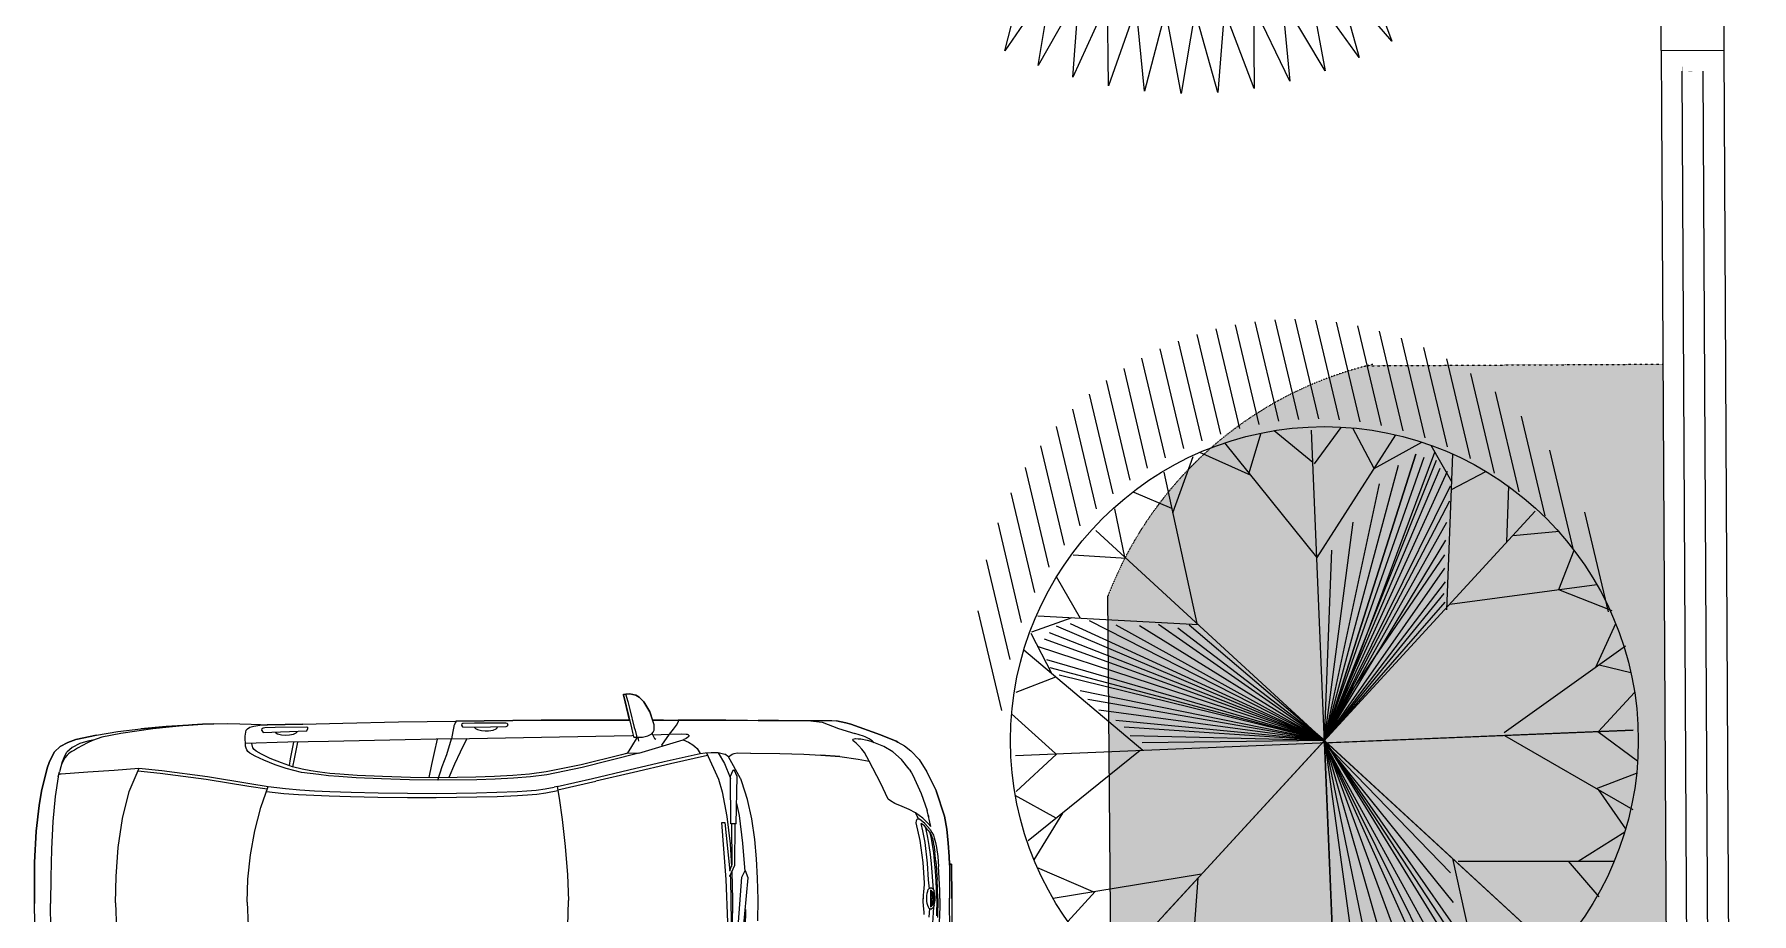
# Model space of a CAD drawing. Header units: millimetres. Extents: x 15176 to 113240, y 14038 to 107702.
# Drawn here: x 15827 to 24016, y 84063 to 88256 of the extents above; entities that cross this region are included whole.
import ezdxf

# ---------------------------------------------------------------- set-up
doc = ezdxf.new("R2010")
doc.units = ezdxf.units.MM
doc.linetypes.add('ACAD_ISO03W100', pattern=[30, 12, -18])
for name, color, linetype in [('graas', 72, 'Continuous'), ('wall', 5, 'Continuous'), ('windows', 4, 'Continuous')]:
    doc.layers.add(name, color=color, linetype=linetype)
doc.layers.add('plants', color=3, linetype='Continuous', lineweight=25)

# ---------------------------------------------------------------- blocks, each defined once
blk = doc.blocks.new('T40C')
at = {"color": 82, "linetype": 'Continuous'}
for p, q in [((-0.1219, 0.4263), (-0.1133, 0.5002)), ((-0.0016, 0.0138), (-0.0016, 0.5115)), ((-0.0016, 0.5115), (-0.0016, -0.4769)), ((-0.0016, 0.2889), (0.1386, 0.4896)), ((-0.0047, 0.2984), (-0.1711, 0.4799)), ((-0.2, 0.2178), (-0.2513, 0.4459)), ((-0.2374, 0.3843), (-0.221, 0.4586)), ((-0.1327, 0.438), (-0.2166, 0.4607)), ((-0.2369, 0.3817), (-0.2976, 0.4118)), ((-0.3045, 0.3219), (-0.313, 0.3998)), ((0.3508, 0.3661), (-0.3487, -0.3333)), ((0.0011, 0.0164), (-0.3443, 0.3618)), ((-0.3443, 0.3618), (0.3464, -0.329)), ((-0.3055, 0.3229), (-0.3893, 0.3231)), ((-0.3838, 0.2523), (-0.4084, 0.2975)), ((-0.377, 0.2509), (-0.4492, 0.2275)), ((-0.2034, 0.2144), (-0.4335, 0.2627)), ((-0.4278, 0.1246), (-0.4601, 0.209)), ((-0.2946, 0.0138), (-0.4744, 0.1635)), ((0.2937, 0.0138), (0.4738, 0.1555)), ((-0.4281, 0.1249), (-0.4899, 0.1006)), ((-0.4418, 0.0138), (-0.4967, 0.0634)), ((-0.4277, 0.0138), (-0.4952, -0.0443)), ((0.4953, 0.0138), (-0.4939, 0.0138)), ((-0.2846, 0.0167), (-0.4721, -0.1432)), ((-0.0016, 0.0138), (-0.2917, 0.0059)), ((-0.0016, 0.0138), (-0.0528, -0.0021)), ((-0.0016, 0.0138), (-0.0528, -0.0021)), ((-0.0016, 0.0138), (0.0011, 0.0164)), ((-0.0016, 0.0138), (0.4953, 0.0138)), ((0.285, 0.0138), (0.4722, -0.133)), ((0.2917, 0.0138), (0.3747, 0.0138)), ((-0.4294, -0.1068), (-0.4874, -0.0863)), ((0.4191, -0.0914), (0.4833, -0.0909)), ((0.4217, -0.0934), (0.4533, -0.184)), ((-0.4387, -0.1147), (-0.459, -0.1779)), ((0.2042, -0.1867), (0.2149, -0.4325)), ((0.2071, -0.1897), (0.4318, -0.2236)), ((-0.3712, -0.2192), (-0.4529, -0.1923)), ((-0.2066, -0.1906), (-0.4335, -0.23)), ((-0.2067, -0.1914), (-0.2414, -0.4204)), ((0.3628, -0.2132), (0.4476, -0.1967)), ((0.3755, -0.2151), (0.3928, -0.2871)), ((-0.3712, -0.2192), (-0.3953, -0.2872)), ((-0.0016, -0.2596), (-0.1424, -0.4599)), ((-0.0016, -0.2565), (0.16, -0.4525)), ((-0.3126, -0.2938), (-0.3837, -0.3016)), ((-0.3124, -0.2971), (-0.3082, -0.3761)), ((0.3007, -0.2833), (0.3874, -0.2905)), ((0.3008, -0.2851), (0.3017, -0.3787)), ((-0.2322, -0.3601), (-0.2902, -0.3882)), ((-0.2315, -0.3548), (-0.2033, -0.4394)), ((0.2123, -0.3741), (0.1875, -0.442)), ((0.212, -0.3667), (0.2724, -0.3967)), ((-0.1046, -0.4061), (-0.1917, -0.4425)), ((0.1172, -0.4006), (0.0947, -0.4728)), ((-0.1086, -0.4118), (-0.0869, -0.4727)), ((-0.0016, -0.4144), (-0.047, -0.4779)), ((-0.0016, -0.4109), (0.0515, -0.477)), ((0.1259, -0.4112), (0.1857, -0.4428))]:
    blk.add_line(p, q, dxfattribs=at)
at = {"color": 31, "linetype": 'Continuous'}
for p, q in [((-0.0016, 0.0138), (0.1054, 0.4378)), ((0.0011, 0.0164), (0.1417, 0.4349)), ((0.0011, 0.0164), (0.1801, 0.4343)), ((-0.0016, 0.0138), (0.1166, 0.4328)), ((-0.0016, 0.0138), (0.2033, 0.4135)), ((-0.0016, 0.0138), (0.0852, 0.4075)), ((0.0011, 0.0164), (0.161, 0.432)), ((-0.0016, 0.0138), (0.2072, 0.3567)), ((0.0011, 0.0164), (0.3508, 0.3661)), ((0.0011, 0.0164), (0.0491, 0.3369)), ((0.0011, 0.0164), (0.0175, 0.3021)), ((-0.0016, 0.0138), (0.1989, 0.2926)), ((-0.0016, 0.0138), (0.1836, 0.2378)), ((-0.0016, 0.0138), (-0.4477, -0.1559)), ((-0.0016, 0.0138), (-0.4464, -0.1312)), ((-0.0016, 0.0138), (-0.4422, -0.1429)), ((-0.0016, 0.0138), (-0.4379, -0.1735)), ((-0.0016, 0.0138), (-0.4328, -0.1117)), ((-0.0016, 0.0138), (-0.4324, -0.1862)), ((-0.4324, -0.1862), (-0.0016, 0.0138)), ((-0.0016, 0.0138), (-0.4146, -0.0968)), ((-0.0016, 0.0138), (-0.4013, -0.1946)), ((-0.0016, 0.0138), (-0.3864, -0.0775)), ((-0.0016, 0.0138), (-0.3647, -0.0593)), ((-0.0016, 0.0138), (-0.3588, -0.1967)), ((-0.0016, 0.0138), (-0.3309, -0.0302)), ((-0.0016, 0.0138), (-0.3156, -0.0151)), ((-0.0016, 0.0138), (-0.3007, -0.0042)), ((-0.0016, 0.0138), (-0.2861, -0.1863)), ((-0.0016, 0.0138), (-0.2311, -0.181)), ((-0.0016, 0.0138), (0.0088, -0.2669)), ((-0.0016, 0.0138), (0.0243, -0.2768)), ((-0.0016, 0.0138), (0.0408, -0.3033)), ((-0.0016, 0.0138), (0.0625, -0.3241)), ((-0.0016, 0.0138), (0.0872, -0.3518)), ((-0.0016, 0.0138), (0.1104, -0.3878)), ((-0.0016, 0.0138), (0.1339, -0.4064)), ((-0.0016, 0.0138), (0.1521, -0.4202)), ((-0.0016, 0.0138), (0.1669, -0.4211)), ((-0.0016, 0.0138), (0.1801, -0.4202)), ((-0.0016, 0.0138), (0.1959, -0.4202)), ((-0.0016, 0.0138), (0.2013, -0.3955)), ((-0.0016, 0.0138), (0.2072, -0.3832)), ((-0.0016, 0.0138), (0.2062, -0.3647)), ((-0.0016, 0.0138), (0.2018, -0.3233)), ((-0.0016, 0.0138), (0.2038, -0.3052)), ((-0.0016, 0.0138), (0.2044, -0.2809)), ((-0.0016, 0.0138), (0.1983, -0.2504)), ((-0.0016, 0.0138), (0.197, -0.2334)), ((-0.0016, 0.0138), (0.2007, -0.2173)), ((-0.0016, 0.0138), (0.1959, -0.1959)), ((-0.0528, -0.0021), (-0.4551, -0.1664)), ((-0.0528, -0.0021), (-0.3463, -0.045))]:
    blk.add_line(p, q, dxfattribs=at)
at = {"color": 82, "linetype": 'Continuous'}
blk.add_circle((-0.0016, 0.0138), 0.496, dxfattribs=at)
blk = doc.blocks.new('*X27')
at = {"color": 0}
for p, q in [((7.996, 13.2812), (8.1578, 13.2812)), ((8.0712, 13.25), (8.233, 13.25)), ((8.1238, 13.2188), (8.2856, 13.2188)), ((8.165, 13.1875), (8.3268, 13.1875)), ((8.1987, 13.1562), (8.3605, 13.1562)), ((8.227, 13.125), (8.3888, 13.125)), ((8.251, 13.0938), (8.4128, 13.0938)), ((8.2713, 13.0625), (8.4331, 13.0625)), ((8.2886, 13.0312), (8.4504, 13.0312)), ((8.3031, 13), (8.4649, 13)), ((8.3151, 12.9688), (8.4769, 12.9688)), ((8.3247, 12.9375), (8.4865, 12.9375)), ((8.3322, 12.9062), (8.494, 12.9062)), ((8.3376, 12.875), (8.4994, 12.875)), ((8.341, 12.8438), (8.5028, 12.8438)), ((8.3424, 12.8125), (8.5043, 12.8125)), ((8.3419, 12.7812), (8.5037, 12.7812)), ((8.3394, 12.75), (8.5012, 12.75)), ((8.3349, 12.7188), (8.4967, 12.7188)), ((8.3284, 12.6875), (8.4902, 12.6875)), ((8.3197, 12.6562), (8.4816, 12.6562)), ((8.3088, 12.625), (8.4706, 12.625)), ((8.2955, 12.5938), (8.4573, 12.5938)), ((8.2795, 12.5625), (8.4414, 12.5625)), ((8.2606, 12.5312), (8.4225, 12.5312)), ((8.2384, 12.5), (8.4002, 12.5)), ((8.2122, 12.4688), (8.374, 12.4688)), ((8.1811, 12.4375), (8.3429, 12.4375)), ((8.1436, 12.4062), (8.3055, 12.4062)), ((8.097, 12.375), (8.2588, 12.375)), ((8.0346, 12.3438), (8.1964, 12.3438)), ((7.9265, 12.3125), (8.0883, 12.3125))]:
    blk.add_line(p, q, dxfattribs=at)
blk = doc.blocks.new('SHADOW1')
blk.add_blockref('*X27', (-7.8425, -12.8054))
blk = doc.blocks.new('T11')
at = {"color": 82, "linetype": 'Continuous'}
for p, q in [((-0.340014, 0.210691), (-0.414075, 0.278124)), ((-0.414075, 0.278124), (-0.320064, 0.239916)), ((-0.357083, 0.180254), (-0.436739, 0.240976)), ((-0.436739, 0.240976), (-0.339756, 0.211107)), ((-0.371434, 0.148447), (-0.45608, 0.201994)), ((-0.45608, 0.201994), (-0.356862, 0.180691)), ((-0.382959, 0.115511), (-0.471949, 0.161476)), ((-0.471949, 0.161476), (-0.371253, 0.148901)), ((-0.391569, 0.081694), (-0.484227, 0.119728)), ((-0.484227, 0.119728), (-0.382817, 0.115978)), ((-0.492819, 0.07707), (-0.391469, 0.08217)), ((-0.397199, 0.047255), (-0.492819, 0.07707)), ((-0.497661, 0.033823), (-0.397141, 0.047739)), ((-0.399806, 0.012457), (-0.497661, 0.033823)), ((-0.498715, -0.00968), (-0.39979, 0.012945)), ((-0.39937, -0.022436), (-0.498715, -0.00968)), ((-0.495974, -0.053108), (-0.399397, -0.021948)), ((-0.395895, -0.057158), (-0.495974, -0.053108)), ((-0.489458, -0.096132), (-0.395965, -0.056673)), ((-0.389407, -0.091444), (-0.489458, -0.096132)), ((-0.479217, -0.138426), (-0.389518, -0.090969)), ((-0.379955, -0.125036), (-0.479217, -0.138426)), ((-0.465329, -0.179667), (-0.380108, -0.124571)), ((-0.367612, -0.157675), (-0.465329, -0.179667))]:
    blk.add_line(p, q, dxfattribs=at)
blk = doc.blocks.new('car1')
at = {"color": 0, "linetype": 'Continuous', "lineweight": 0}
for p, q in [((3.0383, 3.1329), (3.155, 3.0162)), ((3.1615, 3.0238), (3.0454, 3.1399)), ((3.0704, 2.9915), (2.9754, 3.0747)), ((3.0928, 3.0117), (3.0103, 3.0876)), ((3.1142, 2.9765), (3.0489, 3.0397)), ((3.0151, 2.9847), (3.0213, 2.9777)), ((3.0531, 2.9821), (3.0211, 3.009)), ((3.0213, 2.9777), (3.0427, 2.9516)), ((3.0427, 2.9516), (3.0543, 2.9393)), ((3.1108, 2.9731), (3.0512, 3.0298)), ((3.0542, 2.985), (3.0525, 2.9807)), ((3.0525, 2.9807), (3.0534, 2.9745)), ((3.0534, 2.9745), (3.0566, 2.9667)), ((3.0542, 2.985), (3.06, 2.9907)), ((3.0566, 2.9667), (3.062, 2.9578)), ((3.0642, 2.9924), (3.06, 2.9907)), ((3.062, 2.9578), (3.0693, 2.9482)), ((3.0622, 2.9799), (3.0683, 2.9814)), ((3.0733, 2.9694), (3.0622, 2.9799)), ((3.0704, 2.9915), (3.0642, 2.9924)), ((3.0734, 2.9762), (3.0658, 2.9765)), ((3.0683, 2.9814), (3.0815, 2.9807)), ((3.0693, 2.9482), (3.0777, 2.939)), ((3.0782, 2.9883), (3.0704, 2.9915)), ((3.0761, 2.9794), (3.0732, 2.9766)), ((3.0732, 2.9766), (3.0745, 2.9739)), ((3.0908, 2.952), (3.0733, 2.9694)), ((3.0745, 2.9739), (3.0842, 2.9663)), ((3.0761, 2.9794), (3.0929, 2.9666)), ((3.0782, 2.9883), (3.0871, 2.9829)), ((3.0801, 3.0236), (3.0805, 3.0231)), ((3.0815, 2.9807), (3.0908, 2.9781)), ((3.0824, 2.9745), (3.0948, 2.9679)), ((3.0852, 2.9771), (3.0837, 2.9739)), ((3.0842, 2.9663), (3.0983, 2.9476)), ((3.0886, 2.9725), (3.0847, 2.9733)), ((3.0908, 2.9781), (3.0852, 2.9771)), ((3.0871, 2.9829), (3.0994, 2.9731)), ((3.0948, 2.9679), (3.0886, 2.9725)), ((3.0908, 2.9781), (3.0994, 2.9731)), ((3.1081, 2.9346), (3.0908, 2.952)), ((3.1209, 2.9832), (3.0928, 3.0117)), ((3.0929, 2.9666), (3.1063, 2.9491)), ((3.0948, 2.9679), (3.0948, 2.9679)), ((3.101, 2.9622), (3.0948, 2.9679)), ((3.0994, 2.9731), (3.1119, 2.9607)), ((3.1066, 2.956), (3.101, 2.9622)), ((3.1063, 2.9491), (3.1148, 2.9432)), ((3.1066, 2.956), (3.1066, 2.956)), ((3.1066, 2.956), (3.1128, 2.9445)), ((3.1113, 2.9498), (3.1066, 2.956)), ((3.1108, 2.9731), (3.1675, 2.9135)), ((3.1121, 2.9459), (3.1113, 2.9498)), ((3.1119, 2.9607), (3.1168, 2.9521)), ((3.1119, 2.9607), (3.1217, 2.9484)), ((3.1142, 2.9765), (3.1774, 2.9113)), ((3.1158, 2.9465), (3.1168, 2.9521)), ((3.1168, 2.9521), (3.1194, 2.9427)), ((3.1208, 2.9832), (3.1493, 2.9551)), ((3.1217, 2.9484), (3.127, 2.9395)), ((3.1493, 2.9551), (3.2253, 2.8726)), ((3.2705, 2.9007), (3.1539, 3.0173)), ((3.1615, 3.0238), (3.2776, 2.9078)), ((3.0543, 2.9393), (3.0662, 2.9274)), ((3.0769, 2.9167), (3.0651, 2.9285)), ((3.0893, 2.905), (3.0769, 2.9167)), ((3.0777, 2.939), (3.087, 2.9306)), ((3.087, 2.9306), (3.0965, 2.9233)), ((3.1154, 2.8836), (3.0893, 2.905)), ((3.0965, 2.9233), (3.1054, 2.9179)), ((3.0983, 2.9476), (3.1135, 2.9376)), ((3.1054, 2.9179), (3.1132, 2.9146)), ((3.1186, 2.9235), (3.1081, 2.9346)), ((3.1126, 2.9449), (3.1158, 2.9465)), ((3.1128, 2.9148), (3.1129, 2.9147)), ((3.1132, 2.9146), (3.1195, 2.9138)), ((3.1163, 2.9404), (3.1135, 2.9376)), ((3.1148, 2.9432), (3.1163, 2.9404)), ((3.1152, 2.9271), (3.1149, 2.939)), ((3.1224, 2.8774), (3.1154, 2.8836)), ((3.1202, 2.9296), (3.1186, 2.9235)), ((3.1194, 2.9427), (3.1202, 2.9296)), ((3.1195, 2.9138), (3.1237, 2.9155)), ((3.1198, 2.9154), (3.1467, 2.8834)), ((3.1863, 2.8044), (3.1224, 2.8774)), ((3.1294, 2.9212), (3.1237, 2.9155)), ((3.1303, 2.9317), (3.127, 2.9395)), ((3.1292, 2.9328), (3.2123, 2.8377)), ((3.1294, 2.9212), (3.1312, 2.9255)), ((3.1312, 2.9255), (3.1303, 2.9317)), ((3.1304, 2.931), (3.1307, 2.931)), ((3.1467, 2.8834), (3.1998, 2.8239)), ((3.1612, 2.9424), (3.1608, 2.9429)), ((3.1675, 2.9135), (3.1998, 2.8772)), ((3.234, 2.846), (3.1774, 2.9113)), ((3.1998, 2.8772), (3.2321, 2.8392)), ((3.2571, 2.8356), (3.2253, 2.8726)), ((3.2671, 2.9041), (3.2949, 2.8746)), ((3.2776, 2.9078), (3.2704, 2.9007)), ((3.2772, 2.9074), (3.2705, 2.9007)), ((3.2949, 2.8746), (3.3373, 2.8267)), ((3.2503, 2.7211), (3.1863, 2.8044)), ((3.1998, 2.8239), (3.262, 2.7467)), ((3.2123, 2.8377), (3.2392, 2.8047)), ((3.2321, 2.8392), (3.256, 2.8092)), ((3.234, 2.846), (3.2621, 2.8114)), ((3.2392, 2.8047), (3.2656, 2.7705)), ((3.256, 2.8092), (3.2963, 2.7537)), ((3.283, 2.8018), (3.2571, 2.8356)), ((3.2838, 2.7831), (3.2621, 2.8114)), ((3.2969, 2.7813), (3.283, 2.8018)), ((3.3373, 2.8267), (3.3805, 2.7748)), ((3.2984, 2.6486), (3.2503, 2.7211)), ((3.262, 2.7467), (3.2939, 2.7)), ((3.2656, 2.7705), (3.288, 2.7395)), ((3.2838, 2.7831), (3.2875, 2.7778)), ((3.3003, 2.7579), (3.2875, 2.7778)), ((3.288, 2.7395), (3.3146, 2.6993)), ((3.2963, 2.7537), (3.3112, 2.7306)), ((3.3085, 2.7616), (3.2969, 2.7813)), ((3.306, 2.7457), (3.3003, 2.7579)), ((3.3109, 2.7311), (3.306, 2.7457)), ((3.3142, 2.7494), (3.3085, 2.7616)), ((3.313, 2.714), (3.3112, 2.7306)), ((3.313, 2.714), (3.3158, 2.6876)), ((3.3191, 2.7349), (3.3142, 2.7494)), ((3.323, 2.719), (3.3191, 2.7349)), ((3.3255, 2.6818), (3.323, 2.719)), ((3.3353, 2.7108), (3.3366, 2.6899)), ((3.3353, 2.7108), (3.3767, 2.6457)), ((3.3805, 2.7748), (3.4168, 2.7232)), ((3.4168, 2.7232), (3.4738, 2.611)), ((3.2939, 2.7), (3.3128, 2.6685)), ((3.3045, 2.6429), (3.2984, 2.6486)), ((3.3117, 2.6405), (3.3045, 2.6429)), ((3.3159, 2.6414), (3.3117, 2.6405)), ((3.3158, 2.6876), (3.3131, 2.6685)), ((3.323, 2.6487), (3.3159, 2.6414)), ((3.3189, 2.6445), (3.3223, 2.6387)), ((3.3223, 2.6387), (3.3249, 2.631)), ((3.3255, 2.6818), (3.323, 2.6487)), ((3.3249, 2.631), (3.33, 2.6147)), ((3.337, 2.6559), (3.33, 2.6147)), ((3.3366, 2.6899), (3.337, 2.6559)), ((3.3625, 2.6682), (3.3599, 2.6721)), ((3.3644, 2.6649), (3.3625, 2.6682)), ((3.4146, 2.5678), (3.3767, 2.6457)), ((3.307, 2.5482), (3.2927, 2.5124)), ((3.3199, 2.581), (3.307, 2.5482)), ((3.33, 2.6147), (3.3199, 2.581)), ((3.4495, 2.4789), (3.4146, 2.5678)), ((3.507, 2.5157), (3.4738, 2.611)), ((3.2864, 2.4886), (3.2857, 2.4755)), ((3.2857, 2.4755), (3.3151, 2.3942)), ((3.2927, 2.5124), (3.2864, 2.4886)), ((3.4532, 2.4659), (3.4495, 2.4789)), ((3.4572, 2.4468), (3.4532, 2.4659)), ((3.523, 2.4471), (3.507, 2.5157)), ((2.4222, 2.2845), (2.3272, 2.3762)), ((2.3333, 2.4087), (2.5294, 2.2405)), ((2.3497, 2.4287), (2.5493, 2.2642)), ((2.4324, 2.3606), (2.3698, 2.4205)), ((2.4358, 2.4412), (2.5085, 2.3708)), ((3.3151, 2.3942), (3.3503, 2.2841)), ((3.4572, 2.4468), (3.4641, 2.3885)), ((3.4641, 2.3885), (3.4607, 2.3317)), ((3.5206, 2.3529), (3.5254, 2.3898)), ((3.5254, 2.3898), (3.523, 2.4471)), ((2.3302, 2.3444), (2.4697, 2.1957)), ((2.4849, 2.2094), (2.3412, 2.3552)), ((2.5085, 2.3708), (2.5789, 2.2981)), ((2.5789, 2.2981), (2.641, 2.2294)), ((3.4607, 2.3317), (3.4494, 2.2842)), ((3.5077, 2.3082), (3.4778, 2.2334)), ((3.511, 2.3166), (3.5077, 2.3082)), ((3.511, 2.3166), (3.5206, 2.3529)), ((2.5138, 2.1895), (2.4222, 2.2845)), ((2.5294, 2.2405), (2.5604, 2.231)), ((2.5493, 2.2642), (2.5635, 2.232)), ((2.6477, 2.1295), (2.5586, 2.2316)), ((2.5604, 2.231), (2.5635, 2.232)), ((2.641, 2.2294), (2.7002, 2.1585)), ((3.267, 2.1691), (3.3198, 2.24)), ((3.3198, 2.24), (3.3503, 2.2841)), ((3.3503, 2.2841), (3.3488, 2.2821)), ((3.3503, 2.2841), (3.3632, 2.2387)), ((3.3632, 2.2387), (3.3663, 2.218)), ((3.3663, 2.218), (3.3678, 2.1968)), ((3.4778, 2.2334), (3.414, 2.0982)), ((3.4144, 2.2057), (3.4234, 2.223)), ((3.4234, 2.223), (3.43, 2.2368)), ((3.4287, 2.2257), (3.426, 2.2091)), ((3.43, 2.2368), (3.4287, 2.2257)), ((3.4494, 2.2842), (3.43, 2.2368)), ((2.4697, 2.1957), (2.6474, 1.9898)), ((2.4974, 2.1943), (2.4849, 2.2094)), ((2.4928, 2.1959), (2.4914, 2.1947)), ((2.4928, 2.1959), (2.5478, 2.1767)), ((2.6579, 1.9998), (2.5094, 2.1797)), ((2.51, 2.179), (2.5416, 2.1652)), ((2.5151, 2.1881), (2.5138, 2.1895)), ((2.6031, 2.0891), (2.5316, 2.1696)), ((2.5416, 2.1652), (2.6776, 2.0284)), ((2.5478, 2.1767), (2.6881, 2.0398)), ((2.7296, 2.0247), (2.6477, 2.1295)), ((2.7002, 2.1585), (2.76, 2.0791)), ((3.2082, 2.0987), (3.267, 2.1691)), ((3.267, 2.1691), (3.2082, 2.0987)), ((3.3583, 2.0699), (3.3959, 2.143)), ((3.3666, 2.1695), (3.366, 2.1612)), ((3.366, 2.1612), (3.3674, 2.1574)), ((3.3679, 2.1788), (3.3666, 2.1695)), ((3.3674, 2.1574), (3.3712, 2.1553)), ((3.3678, 2.1968), (3.3679, 2.1788)), ((3.3712, 2.1553), (3.3808, 2.1612)), ((3.3808, 2.1612), (3.3886, 2.1708)), ((3.3886, 2.1708), (3.3979, 2.1813)), ((3.4149, 2.1805), (3.3959, 2.143)), ((3.3979, 2.1813), (3.4144, 2.2057)), ((3.4184, 2.188), (3.4149, 2.1805)), ((3.426, 2.2091), (3.4184, 2.188)), ((2.6846, 1.9872), (2.6031, 2.0891)), ((2.76, 2.0791), (2.8118, 1.9995)), ((3.1538, 2.0383), (3.2082, 2.0987)), ((3.3246, 1.9943), (3.3583, 2.0699)), ((3.4017, 2.0766), (3.3772, 2.0383)), ((3.414, 2.0982), (3.4017, 2.0766)), ((2.6474, 1.9898), (2.6579, 1.9998)), ((2.6915, 2.0435), (2.6735, 2.024)), ((2.6735, 2.024), (2.8337, 1.8642)), ((2.7529, 1.8879), (2.6846, 1.9872)), ((2.6915, 2.0435), (2.8556, 1.8867)), ((2.7622, 1.9759), (2.7296, 2.0247)), ((2.8118, 1.9995), (2.8534, 1.9209)), ((3.0761, 1.9548), (3.1538, 2.0383)), ((3.2824, 1.9391), (3.3246, 1.9943)), ((3.2824, 1.9391), (3.3162, 1.9728)), ((3.3162, 1.9728), (3.3414, 1.9981)), ((3.3365, 2.0209), (3.3371, 2.0217)), ((3.3414, 1.9981), (3.363, 2.0204)), ((3.363, 2.0204), (3.3772, 2.0383)), ((2.7837, 1.8322), (2.7529, 1.8879)), ((2.8534, 1.9209), (2.8555, 1.9165)), ((2.8555, 1.9165), (2.8594, 1.9076)), ((2.8556, 1.8867), (2.8679, 1.8539)), ((2.8594, 1.9076), (2.86, 1.9058)), ((2.86, 1.9058), (2.8934, 1.7917)), ((2.9804, 1.8556), (3.0761, 1.9548)), ((3.2206, 1.8774), (3.2824, 1.9391)), ((1.7796, 1.8153), (1.8693, 1.7316)), ((2.8328, 1.7036), (2.7837, 1.8322)), ((2.829, 1.8665), (2.826, 1.8719)), ((2.8573, 1.8014), (2.829, 1.8665)), ((2.8337, 1.8642), (2.8633, 1.8521)), ((2.8633, 1.8521), (2.8679, 1.8539)), ((2.9242, 1.8003), (2.9357, 1.8085)), ((2.9357, 1.8085), (2.9804, 1.8557)), ((2.9794, 1.8546), (2.9804, 1.8556)), ((2.9804, 1.8557), (2.9804, 1.8557)), ((3.1157, 1.7702), (3.1495, 1.8048)), ((3.1494, 1.8048), (3.1157, 1.7702)), ((3.1842, 1.8403), (3.1494, 1.8048)), ((3.1495, 1.8048), (3.1842, 1.8403)), ((3.1842, 1.8403), (3.2206, 1.8774)), ((1.953, 1.642), (1.8693, 1.7316)), ((2.8496, 1.7181), (2.8726, 1.7421)), ((2.8722, 1.7439), (2.8573, 1.8014)), ((2.8721, 1.7439), (2.8724, 1.7419)), ((2.8726, 1.7421), (2.8894, 1.77)), ((2.8934, 1.7917), (2.8894, 1.77)), ((2.8894, 1.77), (2.8894, 1.77)), ((2.8934, 1.7917), (2.9141, 1.7962)), ((2.8935, 1.7917), (2.8934, 1.7917)), ((2.9141, 1.7962), (2.9242, 1.8003)), ((3.0432, 1.6949), (3.0811, 1.7342)), ((3.0811, 1.7342), (3.1157, 1.7702)), ((2.0413, 1.5385), (1.953, 1.642)), ((2.6612, 1.5902), (2.8093, 1.685)), ((2.6765, 1.6175), (2.8284, 1.7151)), ((2.8093, 1.685), (2.828, 1.6994)), ((2.8093, 1.685), (2.8093, 1.685)), ((2.8159, 1.6572), (2.8093, 1.685)), ((2.8141, 1.6303), (2.8154, 1.6439)), ((2.8154, 1.6439), (2.8159, 1.6572)), ((2.828, 1.6994), (2.8496, 1.7181)), ((2.8293, 1.7007), (2.8291, 1.7004)), ((3.0088, 1.6598), (2.9656, 1.6166)), ((3.0088, 1.6598), (3.0432, 1.6949)), ((2.5143, 1.4979), (2.6612, 1.5902)), ((2.5225, 1.521), (2.6765, 1.6175)), ((2.6046, 1.4748), (2.7987, 1.5821)), ((2.7987, 1.5821), (2.8087, 1.6072)), ((2.8128, 1.5864), (2.7987, 1.5821)), ((2.8087, 1.6072), (2.8141, 1.6303)), ((2.8212, 1.589), (2.8129, 1.5864)), ((2.8138, 1.5558), (2.8282, 1.5719)), ((2.8262, 1.5899), (2.8212, 1.589)), ((2.8262, 1.5899), (2.8305, 1.589)), ((2.8282, 1.5719), (2.8314, 1.5764)), ((2.8305, 1.589), (2.8329, 1.5865)), ((2.8329, 1.5865), (2.8313, 1.5881)), ((2.8314, 1.5764), (2.8324, 1.5796)), ((2.8324, 1.5796), (2.8331, 1.5833)), ((2.8329, 1.5865), (2.8331, 1.5833)), ((2.833, 1.5856), (2.8329, 1.5865)), ((2.9277, 1.5786), (2.8882, 1.5392)), ((2.9656, 1.6166), (2.9277, 1.5786)), ((2.1226, 1.4379), (2.0413, 1.5385)), ((2.3638, 1.4034), (2.5143, 1.4979)), ((2.6046, 1.4748), (2.3658, 1.3317)), ((2.3659, 1.4231), (2.5226, 1.521)), ((2.6046, 1.4748), (2.5615, 1.4355)), ((2.7089, 1.5269), (2.7036, 1.5309)), ((2.7057, 1.4855), (2.7162, 1.4551)), ((2.7078, 1.4883), (2.7067, 1.4828)), ((2.7089, 1.5269), (2.7719, 1.5163)), ((2.7138, 1.4622), (2.7719, 1.5163)), ((2.7719, 1.5163), (2.8138, 1.5558)), ((2.7719, 1.5163), (2.8016, 1.5131)), ((2.7993, 1.4491), (2.8475, 1.4985)), ((2.8016, 1.5131), (2.8269, 1.5097)), ((2.8269, 1.5097), (2.8413, 1.5047)), ((2.8413, 1.5047), (2.8455, 1.503)), ((2.8455, 1.503), (2.8475, 1.5007)), ((2.8882, 1.5392), (2.8475, 1.4985)), ((2.8475, 1.5007), (2.848, 1.4996)), ((2.848, 1.4996), (2.8475, 1.4985)), ((2.1852, 1.3564), (2.1226, 1.4379)), ((2.2087, 1.3233), (2.3659, 1.4232)), ((2.2177, 1.3106), (2.3638, 1.4034)), ((2.3328, 1.0921), (2.6426, 1.3934)), ((2.5407, 1.4231), (2.3727, 1.3193)), ((2.5615, 1.4355), (2.5407, 1.4231)), ((2.5655, 1.4392), (2.5659, 1.4389)), ((2.5659, 1.4389), (2.6048, 1.4297)), ((2.6048, 1.4297), (2.6551, 1.418)), ((2.6426, 1.4055), (2.6508, 1.4137)), ((2.6433, 1.4023), (2.6426, 1.4055)), ((2.6426, 1.3934), (2.6464, 1.397)), ((2.6537, 1.3846), (2.6433, 1.4023)), ((2.6448, 1.4356), (2.6565, 1.4194)), ((2.6508, 1.4137), (2.6714, 1.4344)), ((2.6549, 1.4094), (2.6508, 1.4137)), ((2.67, 1.3856), (2.6549, 1.4094)), ((2.6714, 1.4344), (2.6934, 1.4483)), ((2.6934, 1.4483), (2.7133, 1.4552)), ((2.7133, 1.4552), (2.7236, 1.4548)), ((2.7236, 1.4548), (2.7338, 1.4514)), ((2.7338, 1.4514), (2.7524, 1.4329)), ((2.7524, 1.4329), (2.7815, 1.3745)), ((2.7993, 1.4491), (2.7627, 1.4121)), ((2.1587, 1.2941), (2.2063, 1.3267)), ((2.2177, 1.3106), (2.1852, 1.3564)), ((2.2177, 1.3106), (2.2062, 1.3031)), ((2.3658, 1.3317), (2.2232, 1.2362)), ((2.3727, 1.3193), (2.2301, 1.2237)), ((2.6852, 1.334), (2.3886, 1.0342)), ((2.6654, 1.3656), (2.6537, 1.3846)), ((2.751, 1.2286), (2.6654, 1.3656)), ((2.6768, 1.3742), (2.67, 1.3856)), ((2.7221, 1.2986), (2.6768, 1.3742)), ((2.7815, 1.3745), (2.7955, 1.3214)), ((2.7955, 1.3214), (2.7954, 1.2887)), ((2.0545, 1.2069), (2.0891, 1.238)), ((2.0891, 1.238), (2.1236, 1.267)), ((2.1016, 1.2229), (2.1354, 1.2517)), ((2.1236, 1.267), (2.1587, 1.2941)), ((2.1354, 1.2516), (2.17, 1.2785)), ((2.2232, 1.2362), (2.1606, 1.1883)), ((2.17, 1.2785), (2.2057, 1.303)), ((2.2062, 1.3031), (2.2055, 1.3029)), ((2.7429, 1.2642), (2.7221, 1.2986)), ((2.7532, 1.2462), (2.7429, 1.2642)), ((2.751, 1.2286), (2.754, 1.2258)), ((2.7594, 1.2366), (2.7532, 1.2462)), ((2.754, 1.2258), (2.7621, 1.234)), ((2.7621, 1.234), (2.7594, 1.2366)), ((2.775, 1.2463), (2.7621, 1.234)), ((2.7907, 1.2715), (2.775, 1.2463)), ((2.7954, 1.2887), (2.7907, 1.2715)), ((1.9827, 1.1401), (2.0545, 1.2069)), ((1.9956, 1.1253), (2.0673, 1.1919)), ((2.0673, 1.1919), (2.1016, 1.2229)), ((2.1606, 1.1883), (2.0994, 1.1352)), ((2.1675, 1.1759), (2.1062, 1.1227)), ((2.2301, 1.2237), (2.1675, 1.1759)), ((1.844, 1.0061), (1.9129, 1.0734)), ((1.9129, 1.0734), (1.9827, 1.1401)), ((1.9261, 1.0591), (1.9956, 1.1253)), ((2.0351, 1.0765), (1.9706, 1.0162)), ((2.0252, 0.793), (2.3328, 1.0921)), ((2.0994, 1.1352), (2.0351, 1.0765)), ((2.1062, 1.1227), (2.042, 1.0641)), ((1.7751, 0.9374), (1.844, 1.0062)), ((1.7887, 0.9238), (1.8576, 0.9923)), ((1.9706, 1.0162), (1.8395, 0.8844)), ((1.8575, 0.9923), (1.9261, 1.0591)), ((1.9775, 1.0037), (1.9125, 0.9413)), ((2.042, 1.0641), (1.9775, 1.0037)), ((2.3886, 1.0342), (2.1, 0.7482)), ((1.679, 0.84), (1.7751, 0.9374)), ((1.6931, 0.8265), (1.7888, 0.9239)), ((1.9125, 0.9413), (1.8499, 0.8793)), ((1.9489, 0.8881), (1.885, 0.9141)), ((2.143, 0.8329), (2.2505, 0.9369)), ((2.157, 0.817), (2.2618, 0.9236)), ((2.1763, 0.8914), (2.1944, 0.9048)), ((2.1944, 0.9048), (2.2084, 0.9098)), ((2.2084, 0.9098), (2.2153, 0.91)), ((2.2153, 0.91), (2.2205, 0.9079)), ((2.2505, 0.9369), (2.2565, 0.9386)), ((2.2565, 0.9386), (2.2599, 0.9383)), ((2.2648, 0.9296), (2.2599, 0.9383)), ((2.2618, 0.9236), (2.2648, 0.9296)), ((1.5802, 0.7383), (1.679, 0.84)), ((1.5954, 0.7251), (1.6931, 0.8265)), ((1.8395, 0.8844), (1.7459, 0.7876)), ((1.8498, 0.8793), (1.7571, 0.7834)), ((1.8706, 0.8104), (1.8172, 0.8456)), ((1.8395, 0.8844), (1.9004, 0.8541)), ((1.9004, 0.8541), (1.9559, 0.8286)), ((2.0087, 0.8662), (1.9489, 0.8881)), ((1.9559, 0.8286), (2.0252, 0.793)), ((1.9647, 0.8249), (1.9647, 0.8249)), ((2.0777, 0.844), (2.0087, 0.8662)), ((2.1034, 0.7912), (2.143, 0.8329)), ((2.1402, 0.8322), (2.1403, 0.84)), ((2.1407, 0.8305), (2.1402, 0.8322)), ((2.1403, 0.84), (2.1431, 0.8493)), ((2.1431, 0.8493), (2.1531, 0.8663)), ((2.1531, 0.8663), (2.1651, 0.8804)), ((2.1651, 0.8804), (2.1763, 0.8914)), ((1.4905, 0.6442), (1.5802, 0.7384)), ((1.7459, 0.7876), (1.6542, 0.6892)), ((1.7571, 0.7834), (1.6654, 0.685)), ((2.0252, 0.793), (1.8133, 0.5877)), ((1.9198, 0.7794), (1.8706, 0.8104)), ((1.9762, 0.7455), (1.9198, 0.7794)), ((2.0546, 0.7729), (2.0252, 0.793)), ((2.0749, 0.7588), (2.0546, 0.7729)), ((2.0775, 0.7571), (2.0749, 0.7588)), ((2.0791, 0.7561), (2.0775, 0.7571)), ((2.0924, 0.7512), (2.0791, 0.7561)), ((2.0971, 0.7497), (2.0924, 0.7512)), ((2.1, 0.7482), (2.0971, 0.7497)), ((2.1028, 0.7898), (2.1034, 0.7912)), ((2.1052, 0.7812), (2.1028, 0.7898)), ((2.1109, 0.7767), (2.1052, 0.7812)), ((2.1109, 0.7767), (2.1157, 0.7785)), ((2.1157, 0.7785), (2.157, 0.817)), ((0.7855, 0.6479), (0.7107, 0.729)), ((1.5069, 0.6312), (1.5955, 0.7251)), ((1.6542, 0.6892), (1.5734, 0.5999)), ((1.6654, 0.685), (1.5846, 0.5958)), ((0.7855, 0.6479), (0.8667, 0.573)), ((1.4213, 0.5691), (1.4905, 0.6442)), ((1.4383, 0.5563), (1.5069, 0.6312)), ((1.5734, 0.5999), (1.5191, 0.5374)), ((1.5846, 0.5958), (1.5303, 0.5332)), ((1.8133, 0.5877), (1.6038, 0.3847)), ((0.8667, 0.573), (0.9573, 0.5008)), ((0.9573, 0.5008), (1.0537, 0.4343)), ((1.3238, 0.4611), (1.3722, 0.5148)), ((1.3441, 0.4497), (1.3902, 0.5025)), ((1.3722, 0.5148), (1.4213, 0.5691)), ((1.3902, 0.5024), (1.4383, 0.5563)), ((1.4881, 0.4996), (1.4591, 0.4628)), ((1.4993, 0.4955), (1.4703, 0.4587)), ((1.5191, 0.5374), (1.4881, 0.4996)), ((1.5303, 0.5332), (1.4993, 0.4955)), ((1.714, 0.3718), (1.9051, 0.5566)), ((1.0537, 0.4343), (1.1524, 0.3766)), ((1.2771, 0.407), (1.3238, 0.4611)), ((1.2998, 0.3965), (1.3441, 0.4497)), ((1.4591, 0.4628), (1.4086, 0.3972)), ((1.4444, 0.4235), (1.4209, 0.3881)), ((1.4703, 0.4587), (1.4444, 0.4235)), ((1.1524, 0.3766), (1.2495, 0.3308)), ((1.2362, 0.3371), (1.1839, 0.2646)), ((1.1979, 0.2589), (1.2495, 0.3308)), ((1.226, 0.3419), (1.2772, 0.407)), ((1.2495, 0.3308), (1.2998, 0.3965)), ((1.37, 0.3323), (1.3452, 0.2818)), ((1.4086, 0.3972), (1.37, 0.3323)), ((1.3976, 0.3471), (1.3728, 0.2967)), ((1.4169, 0.3131), (1.3898, 0.3314)), ((1.4209, 0.3881), (1.3976, 0.3471)), ((1.4298, 0.3257), (1.3977, 0.3474)), ((1.6038, 0.3847), (1.4643, 0.2491)), ((0.3422, 0.2045), (0.255, 0.2962)), ((1.1839, 0.2646), (1.064, 0.097)), ((1.0788, 0.0918), (1.1979, 0.2589)), ((1.4643, 0.2491), (1.3176, 0.1101)), ((1.3452, 0.2818), (1.3227, 0.2283)), ((1.3728, 0.2967), (1.3503, 0.2432)), ((1.4153, 0.1333), (1.5668, 0.2749)), ((1.4843, 0.2686), (1.4169, 0.3131)), ((1.4973, 0.2812), (1.4298, 0.3257)), ((1.473, 0.1554), (1.579, 0.2604)), ((1.5105, 0.2414), (1.5245, 0.2465)), ((1.5245, 0.2465), (1.5314, 0.2467)), ((1.5314, 0.2467), (1.5351, 0.2452)), ((1.5668, 0.2749), (1.578, 0.2704)), ((1.578, 0.2704), (1.5818, 0.2663)), ((1.579, 0.2604), (1.5818, 0.2663)), ((0.3422, 0.2045), (0.4339, 0.1174)), ((1.3077, 0.1849), (1.3002, 0.1576)), ((1.3227, 0.2283), (1.3077, 0.1849)), ((1.3278, 0.1725), (1.3269, 0.1602)), ((1.3353, 0.1998), (1.3278, 0.1725)), ((1.3503, 0.2432), (1.3353, 0.1998)), ((1.5762, 0.2399), (1.4541, 0.1207)), ((1.4563, 0.1716), (1.4564, 0.1767)), ((1.4564, 0.1767), (1.4592, 0.186)), ((1.4592, 0.186), (1.4691, 0.203)), ((1.4691, 0.203), (1.4809, 0.2167)), ((1.4809, 0.2167), (1.4954, 0.2305)), ((1.4954, 0.2305), (1.5105, 0.2414)), ((0.4339, 0.1174), (0.5386, 0.0276)), ((1.064, 0.097), (0.9309, -0.0793)), ((0.9465, -0.0839), (1.0788, 0.0918)), ((1.3002, 0.1576), (1.2993, 0.1453)), ((1.2993, 0.1453), (1.3011, 0.1349)), ((1.3011, 0.1349), (1.3048, 0.1272)), ((1.3048, 0.1272), (1.3089, 0.1192)), ((1.3089, 0.1192), (1.3417, 0.0848)), ((1.3269, 0.1602), (1.3287, 0.1498)), ((1.3287, 0.1498), (1.3403, 0.1316)), ((1.3417, 0.0848), (1.3654, 0.0675)), ((1.4024, 0.0644), (1.433, 0.0977)), ((1.405, 0.079), (1.4288, 0.097)), ((1.4172, 0.1218), (1.4153, 0.1333)), ((1.4172, 0.1218), (1.4253, 0.1161)), ((1.4253, 0.1161), (1.4304, 0.1175)), ((1.4288, 0.097), (1.4541, 0.1207)), ((1.4304, 0.1175), (1.4371, 0.1221)), ((1.433, 0.0977), (1.4551, 0.1217)), ((1.4371, 0.1221), (1.473, 0.1554)), ((-0.068, 0.0697), (0.068, -0.0697)), ((0.0352, 0.0742), (0.1227, -0.015)), ((0.5386, 0.0276), (0.651, -0.0558)), ((1.3252, -0.0178), (1.3659, 0.0246)), ((1.3654, 0.0675), (1.3748, 0.0666)), ((1.3659, 0.0246), (1.4024, 0.0644)), ((1.3748, 0.0666), (1.388, 0.0698)), ((1.388, 0.0698), (1.405, 0.079)), ((0.2074, -0.2056), (0.068, -0.0697)), ((0.2119, -0.1025), (0.1227, -0.015)), ((0.651, -0.0558), (0.7658, -0.124)), ((0.9309, -0.0793), (0.8627, -0.1621)), ((1.2797, -0.0633), (1.2401, -0.1005)), ((1.2797, -0.0633), (1.3252, -0.0178)), ((0.3096, -0.194), (0.2119, -0.1025)), ((0.7658, -0.124), (0.8775, -0.1679)), ((0.8771, -0.1684), (0.9465, -0.0839)), ((1.2024, -0.1335), (1.0573, -0.2528)), ((1.1886, -0.1449), (1.1107, -0.2164)), ((1.1875, -0.1458), (1.1872, -0.1455)), ((1.2401, -0.1005), (1.2024, -0.1335)), ((0.3195, -0.306), (0.2074, -0.2056)), ((0.4084, -0.2817), (0.3096, -0.194)), ((0.7883, -0.2462), (0.8771, -0.1684)), ((1.1107, -0.2164), (1.0178, -0.294)), ((0.4163, -0.3825), (0.3195, -0.306)), ((0.5012, -0.3578), (0.4084, -0.2817)), ((0.6942, -0.3294), (0.7883, -0.2462)), ((0.9303, -0.3632), (1.0178, -0.294)), ((1.0573, -0.2528), (0.9345, -0.3466)), ((0.4721, -0.4223), (0.4163, -0.3825)), ((0.5767, -0.4128), (0.5012, -0.3578)), ((0.5974, -0.4142), (0.646, -0.3717)), ((0.646, -0.3717), (0.6942, -0.3294)), ((0.858, -0.3989), (0.8149, -0.4189)), ((0.8466, -0.4239), (0.9303, -0.3632)), ((0.9345, -0.3466), (0.858, -0.3989)), ((0.5691, -0.4798), (0.4721, -0.4223)), ((0.5954, -0.4916), (0.5691, -0.4798)), ((0.5767, -0.4128), (0.5985, -0.4255)), ((0.587, -0.4188), (0.5915, -0.4177)), ((0.5915, -0.4177), (0.5942, -0.4164)), ((0.5942, -0.4164), (0.5974, -0.4142)), ((0.6422, -0.45), (0.5985, -0.4255)), ((0.6519, -0.4517), (0.6329, -0.4448)), ((0.6641, -0.4582), (0.6422, -0.45)), ((0.6635, -0.4552), (0.6519, -0.4517)), ((0.6805, -0.4563), (0.6635, -0.4552)), ((0.6641, -0.4582), (0.6898, -0.4659)), ((0.6898, -0.455), (0.6805, -0.4563)), ((0.7, -0.4538), (0.6898, -0.455)), ((0.7238, -0.4649), (0.6898, -0.4659)), ((0.7085, -0.4519), (0.7, -0.4538)), ((0.722, -0.4483), (0.7085, -0.4519)), ((0.7384, -0.4437), (0.722, -0.4483)), ((0.762, -0.4519), (0.7238, -0.4649)), ((0.7628, -0.4788), (0.7264, -0.4964)), ((0.7652, -0.4356), (0.7384, -0.4437)), ((0.7972, -0.4329), (0.762, -0.4519)), ((0.8466, -0.4239), (0.7628, -0.4788)), ((0.7905, -0.4277), (0.7652, -0.4356)), ((0.8149, -0.4189), (0.7905, -0.4277)), ((0.8239, -0.4148), (0.7972, -0.4329)), ((0.6209, -0.5009), (0.5954, -0.4916)), ((0.6495, -0.509), (0.6209, -0.5009)), ((0.6865, -0.5076), (0.6495, -0.509)), ((0.7264, -0.4964), (0.6865, -0.5076))]:
    blk.add_line(p, q, dxfattribs=at)
blk.add_lwpolyline([(-0.068, 0.0697), (0.068, -0.0697), (0.2074, -0.2056), (0.3195, -0.306), (0.4163, -0.3825), (0.4721, -0.4223), (0.5691, -0.4798), (0.5954, -0.4916), (0.6209, -0.5009), (0.6495, -0.509), (0.6865, -0.5076), (0.7264, -0.4964), (0.7628, -0.4788), (0.8466, -0.4239), (0.9303, -0.3632), (1.0178, -0.294), (1.1107, -0.2164), (1.1886, -0.1449), (1.2401, -0.1005), (1.2797, -0.0633), (1.3252, -0.0178), (1.3659, 0.0246), (1.4024, 0.0644), (1.433, 0.0977), (1.4551, 0.1217), (1.5762, 0.2399), (1.714, 0.3718), (1.9051, 0.5566), (2.1, 0.7482), (2.3886, 1.0342), (2.6852, 1.334), (2.751, 1.2286), (2.754, 1.2258), (2.7621, 1.234), (2.775, 1.2463), (2.7907, 1.2715), (2.7954, 1.2887), (2.7955, 1.3214), (2.7815, 1.3745), (2.7627, 1.4121), (2.7993, 1.4491), (2.8475, 1.4985), (2.8882, 1.5392), (2.9277, 1.5786), (2.9656, 1.6166), (3.0088, 1.6598), (3.0432, 1.6949), (3.0811, 1.7342), (3.1157, 1.7702), (3.1494, 1.8048), (3.1842, 1.8403), (3.2206, 1.8774), (3.3162, 1.9728), (3.3414, 1.9981), (3.363, 2.0204), (3.3772, 2.0383), (3.4017, 2.0766), (3.414, 2.0982), (3.4778, 2.2334), (3.5077, 2.3082), (3.511, 2.3166), (3.5206, 2.3529), (3.5254, 2.3898), (3.523, 2.4471), (3.507, 2.5157), (3.4738, 2.611), (3.4168, 2.7232), (3.3805, 2.7748), (3.3373, 2.8267), (3.2949, 2.8746), (3.2704, 2.9006), (3.2704, 2.9007), (3.2776, 2.9078), (3.1615, 3.0238), (3.0454, 3.1399)], dxfattribs=at)

msp = doc.modelspace()

# ---------------------------------------------------------------- hatches: boundary and pattern name
at = {"layer": 'graas', "linetype": 'ByBlock', "lineweight": 13}
h = msp.add_hatch(dxfattribs=at)
h.set_pattern_fill('AR-SAND', color=256, scale=10, angle=69, style=0)
h.set_pattern_definition([(37.5, (25327.6, 41406.1), (-16.0003, 489.4132), [0, -386.08, 0, -431.8, 0, -412.75]), (7.5, (25327.6, 41406.1), (449.523, 716.825), [0, -208.28, 0, -347.98, 0, -133.35]), (327.5, (25015.17, 41406.1), (790.9924, 1.4372), [0, -127, 0, -457.2, 0, -596.9]), (317.5, (25015.2, 41406.1), (763.5565, 222.929), [0, -63.5, 0, -299.72, 0, -342.9])])
edge = h.paths.add_edge_path()
edge.add_line((23714.7, 64280.2), (23592.5, 86683.6))
edge.add_line((22183.2, 86675.9), (23592.5, 86683.6))
edge.add_arc((22622.2, 84935.9), 1794.5, 103.31053, 159.02282)
edge.add_line((21056, 72413.8), (20946.6, 85578.4))
edge.add_line((21105.9, 63265.9), (21056, 72413.8))
edge.add_line((21105.9, 63265.9), (52715.6, 63438.3))
edge.add_line((53914.3, 64444.9), (23714.7, 64280.2))
edge.add_arc((52700.4, 64673.4), 1235.1, 269.92261, 349.33917)

# ---------------------------------------------------------------- linework, layer by layer
at = {"color": 7, "linetype": 'ACAD_ISO03W100', "lineweight": 20, "ltscale": 0.05}
msp.add_line((22183.2, 86675.9, -541.3), (23592.5, 86683.6, -176710), dxfattribs=at)
at = {"color": 7, "lineweight": 20}
msp.add_line((21056, 72413.8, -176710), (20946.6, 85578.4, 20), dxfattribs=at)
at = {"color": 7, "linetype": 'ACAD_ISO03W100', "lineweight": 20, "ltscale": 0.05}
msp.add_arc((22622.2, 84935.9, 20), 1794.5, 103.31053, 159.02282, dxfattribs=at)
at = {"layer": 'wall', "linetype": 'ByBlock', "lineweight": 13}
for p, q in [((23584.4, 88179.8, -176710), (23581.1, 88779.8, -176710)), ((23884.4, 88181.5, -176710), (23881.1, 88781.4, -176710)), ((23584.4, 88179.8, -176710), (23884.4, 88181.5, -176710))]:
    msp.add_line(p, q, dxfattribs=at)
at = {"layer": 'wall', "color": 0, "linetype": 'ByBlock', "lineweight": 13}
for p, q in [((23584.4, 88179.8, -176710), (23613.8, 82779.9, -176710)), ((23913.8, 82781.5, -176710), (23884.4, 88181.5, -176710))]:
    msp.add_line(p, q, dxfattribs=at)
at = {"layer": 'wall', "color": 0, "linetype": 'ByBlock', "lineweight": 13, "const_width": 0.1, "elevation": -176710}
msp.add_lwpolyline([(23684.4, 88180.4), (23684.9, 88080.4), (23784.9, 88080.9), (23784.4, 88180.9)], dxfattribs=at)
at = {"layer": 'windows', "linetype": 'ByBlock', "lineweight": 13}
for p, q in [((23713.3, 82880.4, -176710), (23684.9, 88080.4, -176710)), ((23813.3, 82881, -176710), (23784.9, 88080.9, -176710))]:
    msp.add_line(p, q, dxfattribs=at)

# ---------------------------------------------------------------- block references
at = {"linetype": 'Continuous', "lineweight": 0, "xscale": -1000, "yscale": 1000, "rotation": 225.3124382644965}
msp.add_blockref('car1', (15828.5, 84014.6, -18975), dxfattribs=at)
at = {"layer": 'plants'}
for name, p, xscale, yscale, zscale, rotation in [('T11', (21333.7, 89973.6, -176710), 4009.551005982276, 4009.551005982276, 4009.551005982276, 97.79999999999993), ('SHADOW1', (21944.9, 84913.2, -541.3), 3017.934968268326, 3017.934968268326, 3017.934968268326, 103.3444740000001), ('T40C', (21944.9, 84913.2, -541.3), 3017.934968268316, 3017.934968268316, 3017.934968268316, 227.4000000000004)]:
    msp.add_blockref(name, p, dxfattribs=dict(at, xscale=xscale, yscale=yscale, zscale=zscale, rotation=rotation))

doc.saveas('drawing.dxf')
